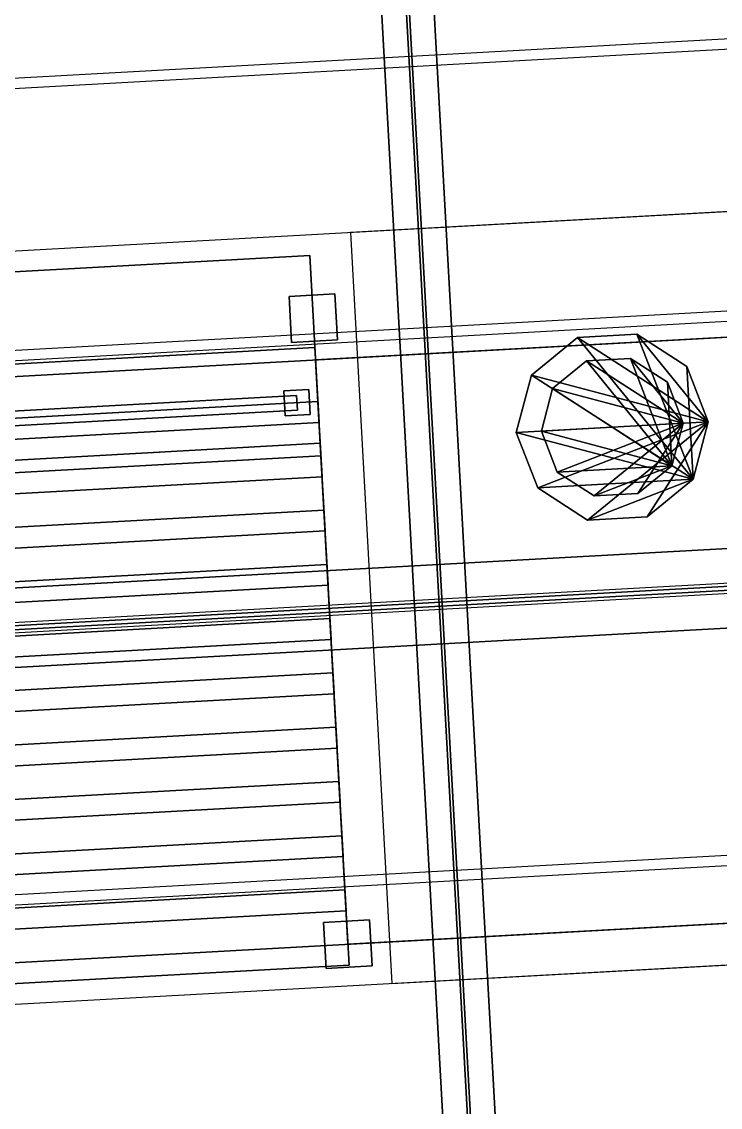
# Model space of a CAD drawing. Header units: millimetres. Extents: x -2005 to 6910, y -1718 to 7197.
# Drawn here: x 2315 to 3987, y 1584 to 4181 of the extents above; entities that cross this region are included whole.
import ezdxf

# ---------------------------------------------------------------- set-up
doc = ezdxf.new("R2010")
doc.units = ezdxf.units.MM
for name, color, linetype in [('embedded_beam_2', 7, 'Continuous'), ('embedded_beam_3', 7, 'Continuous'), ('embedded_beam_4', 7, 'Continuous'), ('embedded_beam_5', 7, 'Continuous'), ('embedded_beam_6', 7, 'Continuous'), ('exposed_roof_member', 7, 'Continuous'), ('fourth_floor_steel_deck', 7, 'Continuous'), ('hatch_ladder', 7, 'Continuous'), ('open_roof_hatch', 7, 'Continuous'), ('primary_fourth_floor_floor_EW', 7, 'Continuous'), ('roof_slab', 7, 'Continuous'), ('service_pipe', 7, 'Continuous'), ('service_pipe_flanges', 7, 'Continuous'), ('timber_access_frame', 7, 'Continuous'), ('timber_landing', 7, 'Continuous'), ('timber_stair_treads', 7, 'Continuous')]:
    doc.layers.add(name, color=color, linetype=linetype)

msp = doc.modelspace()

# ---------------------------------------------------------------- linework, layer by layer
at = {"layer": 'embedded_beam_2'}
msp.add_3dface([(-71.1, 1286, 24820), (5121, 1573.1, 24820), (5119.6, 1597.1, 24820), (-72.4, 1310, 24820)], dxfattribs=at)
at = {"layer": 'embedded_beam_3'}
msp.add_3dface([(-107, 1935, 24820), (5085.1, 2222.1, 24820), (5083.8, 2246.1, 24820), (-108.3, 1959, 24820)], dxfattribs=at)
at = {"layer": 'embedded_beam_4'}
msp.add_3dface([(-142.9, 2584.1, 24820), (5049.2, 2871.1, 24820), (5047.9, 2895.1, 24820), (-144.2, 2608, 24820)], dxfattribs=at)
at = {"layer": 'embedded_beam_5'}
msp.add_3dface([(-178.8, 3233.1, 24820), (5013.3, 3520.1, 24820), (5012, 3544.1, 24820), (-180.1, 3257, 24820)], dxfattribs=at)
at = {"layer": 'embedded_beam_6'}
msp.add_3dface([(-214.6, 3882.1, 24820), (4977.4, 4169.1, 24820), (4976.1, 4193.1, 24820), (-216, 3906, 24820)], dxfattribs=at)
at = {"layer": 'exposed_roof_member'}
for points in [[(3399, 187.9, 24682), (3523.8, 194.8, 24682), (3236.7, 5386.9, 24682), (3111.9, 5380, 24682)], [(3523.8, 194.8, 24673), (3399, 187.9, 24673), (3111.9, 5380, 24673), (3236.7, 5386.9, 24673)], [(3399, 187.9, 24825), (3523.8, 194.8, 24825), (3236.7, 5386.9, 24825), (3111.9, 5380, 24825)], [(3523.8, 194.8, 24816), (3399, 187.9, 24816), (3111.9, 5380, 24816), (3236.7, 5386.9, 24816)], [(3399, 187.9, 24673), (3399, 187.9, 24682), (3111.9, 5380, 24682), (3111.9, 5380, 24673)], [(3399, 187.9, 24816), (3399, 187.9, 24825), (3111.9, 5380, 24825), (3111.9, 5380, 24816)], [(3457.9, 191.2, 24816), (3464.9, 191.6, 24816), (3177.8, 5383.6, 24816), (3170.8, 5383.3, 24816)], [(3464.9, 191.6, 24682), (3457.9, 191.2, 24682), (3170.8, 5383.3, 24682), (3177.8, 5383.6, 24682)], [(3457.9, 191.2, 24682), (3457.9, 191.2, 24816), (3170.8, 5383.3, 24816), (3170.8, 5383.3, 24682)], [(3464.9, 191.6, 24816), (3464.9, 191.6, 24682), (3177.8, 5383.6, 24682), (3177.8, 5383.6, 24816)], [(3523.8, 194.8, 24682), (3523.8, 194.8, 24673), (3236.7, 5386.9, 24673), (3236.7, 5386.9, 24682)], [(3523.8, 194.8, 24825), (3523.8, 194.8, 24816), (3236.7, 5386.9, 24816), (3236.7, 5386.9, 24825)]]:
    msp.add_3dface(points, dxfattribs=at)
at = {"layer": 'fourth_floor_steel_deck'}
for points in [[(-193.2, 3494.7, 20725), (4998.8, 3781.7, 20725), (4905, 5479.1, 20725), (-287.1, 5192.1, 20725)], [(3201.1, 1879.6, 20725), (5098.2, 1984.5, 20725), (4998.8, 3781.7, 20725), (3101.7, 3676.8, 20725)], [(0, 0, 20725), (5192.1, 287.1, 20725), (5098.2, 1984.5, 20725), (-93.9, 1697.4, 20725)]]:
    msp.add_3dface(points, dxfattribs=at)
at = {"layer": 'hatch_ladder'}
for points in [[(2945.8, 3237.6, 22575), (2942.4, 3297.5, 22575), (3002.4, 3300.8, 22575), (3005.7, 3240.9, 22575)], [(2945.8, 3237.6, 25000), (3005.7, 3240.9, 25000), (3002.4, 3300.8, 25000), (2942.4, 3297.5, 25000)], [(3002.4, 3300.8, 22575), (2942.4, 3297.5, 22575), (2942.4, 3297.5, 25000), (3002.4, 3300.8, 25000)], [(3005.7, 3240.9, 22575), (3002.4, 3300.8, 22575), (3002.4, 3300.8, 25000), (3005.7, 3240.9, 25000)], [(1944.7, 3229.8, 22742.5), (1946.6, 3194.8, 22742.5), (2975, 3251.7, 22742.5), (2973.1, 3286.6, 22742.5)], [(1946.6, 3194.8, 22707.5), (1944.7, 3229.8, 22707.5), (2973.1, 3286.6, 22707.5), (2975, 3251.7, 22707.5)], [(1944.7, 3229.8, 22707.5), (1944.7, 3229.8, 22742.5), (2973.1, 3286.6, 22742.5), (2973.1, 3286.6, 22707.5)], [(1944.7, 3229.8, 23022.5), (1946.6, 3194.8, 23022.5), (2975, 3251.7, 23022.5), (2973.1, 3286.6, 23022.5)], [(1946.6, 3194.8, 22987.5), (1944.7, 3229.8, 22987.5), (2973.1, 3286.6, 22987.5), (2975, 3251.7, 22987.5)], [(1944.7, 3229.8, 22987.5), (1944.7, 3229.8, 23022.5), (2973.1, 3286.6, 23022.5), (2973.1, 3286.6, 22987.5)], [(1944.7, 3229.8, 23302.5), (1946.6, 3194.8, 23302.5), (2975, 3251.7, 23302.5), (2973.1, 3286.6, 23302.5)], [(1946.6, 3194.8, 23267.5), (1944.7, 3229.8, 23267.5), (2973.1, 3286.6, 23267.5), (2975, 3251.7, 23267.5)], [(1944.7, 3229.8, 23267.5), (1944.7, 3229.8, 23302.5), (2973.1, 3286.6, 23302.5), (2973.1, 3286.6, 23267.5)], [(1944.7, 3229.8, 23582.5), (1946.6, 3194.8, 23582.5), (2975, 3251.7, 23582.5), (2973.1, 3286.6, 23582.5)], [(1946.6, 3194.8, 23547.5), (1944.7, 3229.8, 23547.5), (2973.1, 3286.6, 23547.5), (2975, 3251.7, 23547.5)], [(1944.7, 3229.8, 23547.5), (1944.7, 3229.8, 23582.5), (2973.1, 3286.6, 23582.5), (2973.1, 3286.6, 23547.5)], [(1944.7, 3229.8, 23862.5), (1946.6, 3194.8, 23862.5), (2975, 3251.7, 23862.5), (2973.1, 3286.6, 23862.5)], [(1946.6, 3194.8, 23827.5), (1944.7, 3229.8, 23827.5), (2973.1, 3286.6, 23827.5), (2975, 3251.7, 23827.5)], [(1944.7, 3229.8, 23827.5), (1944.7, 3229.8, 23862.5), (2973.1, 3286.6, 23862.5), (2973.1, 3286.6, 23827.5)], [(1944.7, 3229.8, 24142.5), (1946.6, 3194.8, 24142.5), (2975, 3251.7, 24142.5), (2973.1, 3286.6, 24142.5)], [(1946.6, 3194.8, 24107.5), (1944.7, 3229.8, 24107.5), (2973.1, 3286.6, 24107.5), (2975, 3251.7, 24107.5)], [(1944.7, 3229.8, 24107.5), (1944.7, 3229.8, 24142.5), (2973.1, 3286.6, 24142.5), (2973.1, 3286.6, 24107.5)], [(1944.7, 3229.8, 24422.5), (1946.6, 3194.8, 24422.5), (2975, 3251.7, 24422.5), (2973.1, 3286.6, 24422.5)], [(1946.6, 3194.8, 24387.5), (1944.7, 3229.8, 24387.5), (2973.1, 3286.6, 24387.5), (2975, 3251.7, 24387.5)], [(1944.7, 3229.8, 24387.5), (1944.7, 3229.8, 24422.5), (2973.1, 3286.6, 24422.5), (2973.1, 3286.6, 24387.5)], [(1944.7, 3229.8, 24702.5), (1946.6, 3194.8, 24702.5), (2975, 3251.7, 24702.5), (2973.1, 3286.6, 24702.5)], [(1946.6, 3194.8, 24667.5), (1944.7, 3229.8, 24667.5), (2973.1, 3286.6, 24667.5), (2975, 3251.7, 24667.5)], [(1944.7, 3229.8, 24667.5), (1944.7, 3229.8, 24702.5), (2973.1, 3286.6, 24702.5), (2973.1, 3286.6, 24667.5)], [(1944.7, 3229.8, 24982.5), (1946.6, 3194.8, 24982.5), (2975, 3251.7, 24982.5), (2973.1, 3286.6, 24982.5)], [(1946.6, 3194.8, 24947.5), (1944.7, 3229.8, 24947.5), (2973.1, 3286.6, 24947.5), (2975, 3251.7, 24947.5)], [(1944.7, 3229.8, 24947.5), (1944.7, 3229.8, 24982.5), (2973.1, 3286.6, 24982.5), (2973.1, 3286.6, 24947.5)], [(2942.4, 3297.5, 22575), (2945.8, 3237.6, 22575), (2945.8, 3237.6, 25000), (2942.4, 3297.5, 25000)], [(2973.1, 3286.6, 22742.5), (2975, 3251.7, 22742.5), (2975, 3251.7, 22707.5), (2973.1, 3286.6, 22707.5)], [(2973.1, 3286.6, 23022.5), (2975, 3251.7, 23022.5), (2975, 3251.7, 22987.5), (2973.1, 3286.6, 22987.5)], [(2973.1, 3286.6, 23302.5), (2975, 3251.7, 23302.5), (2975, 3251.7, 23267.5), (2973.1, 3286.6, 23267.5)], [(2973.1, 3286.6, 23582.5), (2975, 3251.7, 23582.5), (2975, 3251.7, 23547.5), (2973.1, 3286.6, 23547.5)], [(2973.1, 3286.6, 23862.5), (2975, 3251.7, 23862.5), (2975, 3251.7, 23827.5), (2973.1, 3286.6, 23827.5)], [(2973.1, 3286.6, 24142.5), (2975, 3251.7, 24142.5), (2975, 3251.7, 24107.5), (2973.1, 3286.6, 24107.5)], [(2973.1, 3286.6, 24422.5), (2975, 3251.7, 24422.5), (2975, 3251.7, 24387.5), (2973.1, 3286.6, 24387.5)], [(2973.1, 3286.6, 24702.5), (2975, 3251.7, 24702.5), (2975, 3251.7, 24667.5), (2973.1, 3286.6, 24667.5)], [(2973.1, 3286.6, 24982.5), (2975, 3251.7, 24982.5), (2975, 3251.7, 24947.5), (2973.1, 3286.6, 24947.5)], [(1946.6, 3194.8, 22742.5), (1946.6, 3194.8, 22707.5), (2975, 3251.7, 22707.5), (2975, 3251.7, 22742.5)], [(1946.6, 3194.8, 23022.5), (1946.6, 3194.8, 22987.5), (2975, 3251.7, 22987.5), (2975, 3251.7, 23022.5)], [(1946.6, 3194.8, 23302.5), (1946.6, 3194.8, 23267.5), (2975, 3251.7, 23267.5), (2975, 3251.7, 23302.5)], [(1946.6, 3194.8, 23582.5), (1946.6, 3194.8, 23547.5), (2975, 3251.7, 23547.5), (2975, 3251.7, 23582.5)], [(1946.6, 3194.8, 23862.5), (1946.6, 3194.8, 23827.5), (2975, 3251.7, 23827.5), (2975, 3251.7, 23862.5)], [(1946.6, 3194.8, 24142.5), (1946.6, 3194.8, 24107.5), (2975, 3251.7, 24107.5), (2975, 3251.7, 24142.5)], [(1946.6, 3194.8, 24422.5), (1946.6, 3194.8, 24387.5), (2975, 3251.7, 24387.5), (2975, 3251.7, 24422.5)], [(1946.6, 3194.8, 24702.5), (1946.6, 3194.8, 24667.5), (2975, 3251.7, 24667.5), (2975, 3251.7, 24702.5)], [(1946.6, 3194.8, 24982.5), (1946.6, 3194.8, 24947.5), (2975, 3251.7, 24947.5), (2975, 3251.7, 24982.5)], [(2945.8, 3237.6, 22575), (3005.7, 3240.9, 22575), (3005.7, 3240.9, 25000), (2945.8, 3237.6, 25000)]]:
    msp.add_3dface(points, dxfattribs=at)
at = {"layer": 'open_roof_hatch'}
msp.add_3dface([(2097.3, 1918.7, 25030), (3095.7, 1973.9, 25030), (3029.5, 3172.1, 26200), (2031, 3116.9, 26200)], dxfattribs=at)
at = {"layer": 'primary_fourth_floor_floor_EW'}
for points in [[(-148.8, 2690.9, 20235), (-138.3, 2501.2, 20235), (5053.8, 2788.3, 20235), (5043.3, 2978, 20235)], [(-138.3, 2501.2, 20215), (-148.8, 2690.9, 20215), (5043.3, 2978, 20215), (5053.8, 2788.3, 20215)], [(-148.8, 2690.9, 20215), (-148.8, 2690.9, 20235), (5043.3, 2978, 20235), (5043.3, 2978, 20215)], [(-148.8, 2690.9, 20725), (-138.3, 2501.2, 20725), (5053.8, 2788.3, 20725), (5043.3, 2978, 20725)], [(-138.3, 2501.2, 20705), (-148.8, 2690.9, 20705), (5043.3, 2978, 20705), (5053.8, 2788.3, 20705)], [(-148.8, 2690.9, 20705), (-148.8, 2690.9, 20725), (5043.3, 2978, 20725), (5043.3, 2978, 20705)], [(-143.8, 2601, 20705), (-143.3, 2591, 20705), (5048.8, 2878.1, 20705), (5048.3, 2888.1, 20705)], [(-143.3, 2591, 20235), (-143.8, 2601, 20235), (5048.3, 2888.1, 20235), (5048.8, 2878.1, 20235)], [(-143.8, 2601, 20235), (-143.8, 2601, 20705), (5048.3, 2888.1, 20705), (5048.3, 2888.1, 20235)], [(-143.3, 2591, 20705), (-143.3, 2591, 20235), (5048.8, 2878.1, 20235), (5048.8, 2878.1, 20705)], [(-138.3, 2501.2, 20235), (-138.3, 2501.2, 20215), (5053.8, 2788.3, 20215), (5053.8, 2788.3, 20235)], [(-138.3, 2501.2, 20725), (-138.3, 2501.2, 20705), (5053.8, 2788.3, 20705), (5053.8, 2788.3, 20725)]]:
    msp.add_3dface(points, dxfattribs=at)
at = {"layer": 'roof_slab'}
for points in [[(-176.7, 3195.1, 24825), (-287.1, 5192.1, 24825), (4905, 5479.1, 24825), (5015.4, 3482.2, 24825)], [(-176.7, 3195.1, 25000), (5015.4, 3482.2, 25000), (4905, 5479.1, 25000), (-287.1, 5192.1, 25000)], [(-176.7, 3195.1, 24825), (5015.4, 3482.2, 24825), (5015.4, 3482.2, 25000), (-176.7, 3195.1, 25000)], [(3095.7, 1973.9, 24825), (3018.5, 3371.8, 24825), (5015.4, 3482.2, 24825), (5092.7, 2084.3, 24825)], [(3095.7, 1973.9, 25000), (5092.7, 2084.3, 25000), (5015.4, 3482.2, 25000), (3018.5, 3371.8, 25000)], [(5015.4, 3482.2, 24825), (3018.5, 3371.8, 24825), (3018.5, 3371.8, 25000), (5015.4, 3482.2, 25000)], [(3018.5, 3371.8, 24825), (3095.7, 1973.9, 24825), (3095.7, 1973.9, 25000), (3018.5, 3371.8, 25000)], [(0, 0, 24825), (-99.4, 1797.3, 24825), (5092.7, 2084.3, 24825), (5192.1, 287.1, 24825)], [(0, 0, 25000), (5192.1, 287.1, 25000), (5092.7, 2084.3, 25000), (-99.4, 1797.3, 25000)], [(5092.7, 2084.3, 24825), (-99.4, 1797.3, 24825), (-99.4, 1797.3, 25000), (5092.7, 2084.3, 25000)], [(3095.7, 1973.9, 24825), (5092.7, 2084.3, 24825), (5092.7, 2084.3, 25000), (3095.7, 1973.9, 25000)]]:
    msp.add_3dface(points, dxfattribs=at)
at = {"layer": 'service_pipe'}
for points in [[(3871.3, 3118.6, 20725), (3585.6, 3302.9, 20725), (3667.1, 3369.3, 20725)], [(3898.2, 3220.1, 24825), (3667.1, 3369.3, 24825), (3585.6, 3302.9, 24825)], [(3667.1, 3369.3, 20725), (3585.6, 3302.9, 20725), (3585.6, 3302.9, 24825), (3667.1, 3369.3, 24825)], [(3871.3, 3118.6, 20725), (3667.1, 3369.3, 20725), (3772, 3375.1, 20725)], [(3898.2, 3220.1, 24825), (3772, 3375.1, 24825), (3667.1, 3369.3, 24825)], [(3772, 3375.1, 20725), (3667.1, 3369.3, 20725), (3667.1, 3369.3, 24825), (3772, 3375.1, 24825)], [(3871.3, 3118.6, 20725), (3772, 3375.1, 20725), (3860.2, 3318.1, 20725)], [(3898.2, 3220.1, 24825), (3860.2, 3318.1, 24825), (3772, 3375.1, 24825)], [(3860.2, 3318.1, 20725), (3772, 3375.1, 20725), (3772, 3375.1, 24825), (3860.2, 3318.1, 24825)], [(3871.3, 3118.6, 20725), (3558.7, 3201.3, 20725), (3585.6, 3302.9, 20725)], [(3898.2, 3220.1, 24825), (3585.6, 3302.9, 24825), (3558.7, 3201.3, 24825)], [(3585.6, 3302.9, 20725), (3558.7, 3201.3, 20725), (3558.7, 3201.3, 24825), (3585.6, 3302.9, 24825)], [(3871.3, 3118.6, 20725), (3860.2, 3318.1, 20725), (3898.2, 3220.1, 20725)], [(3898.2, 3220.1, 20725), (3860.2, 3318.1, 20725), (3860.2, 3318.1, 24825), (3898.2, 3220.1, 24825)], [(3898.2, 3220.1, 24825), (3558.7, 3201.3, 24825), (3596.6, 3103.4, 24825)], [(3871.3, 3118.6, 20725), (3596.6, 3103.4, 20725), (3558.7, 3201.3, 20725)], [(3558.7, 3201.3, 20725), (3596.6, 3103.4, 20725), (3596.6, 3103.4, 24825), (3558.7, 3201.3, 24825)], [(3898.2, 3220.1, 24825), (3596.6, 3103.4, 24825), (3684.9, 3046.4, 24825)], [(3898.2, 3220.1, 24825), (3684.9, 3046.4, 24825), (3789.8, 3052.2, 24825)], [(3898.2, 3220.1, 24825), (3789.8, 3052.2, 24825), (3871.3, 3118.6, 24825)], [(3871.3, 3118.6, 20725), (3898.2, 3220.1, 20725), (3898.2, 3220.1, 24825), (3871.3, 3118.6, 24825)], [(3871.3, 3118.6, 20725), (3684.9, 3046.4, 20725), (3596.6, 3103.4, 20725)], [(3871.3, 3118.6, 20725), (3789.8, 3052.2, 20725), (3684.9, 3046.4, 20725)], [(3789.8, 3052.2, 20725), (3871.3, 3118.6, 20725), (3871.3, 3118.6, 24825), (3789.8, 3052.2, 24825)], [(3596.6, 3103.4, 20725), (3684.9, 3046.4, 20725), (3684.9, 3046.4, 24825), (3596.6, 3103.4, 24825)], [(3684.9, 3046.4, 20725), (3789.8, 3052.2, 20725), (3789.8, 3052.2, 24825), (3684.9, 3046.4, 24825)]]:
    msp.add_3dface(points, dxfattribs=at)
at = {"layer": 'service_pipe_flanges'}
for points in [[(3921.7, 3086, 21325), (3645.4, 3425.2, 21325), (3787.3, 3433.1, 21325)], [(3958.1, 3223.4, 21390), (3787.3, 3433.1, 21390), (3645.4, 3425.2, 21390)], [(3787.3, 3433.1, 21325), (3645.4, 3425.2, 21325), (3645.4, 3425.2, 21390), (3787.3, 3433.1, 21390)], [(3921.7, 3086, 23525), (3645.4, 3425.2, 23525), (3787.3, 3433.1, 23525)], [(3958.1, 3223.4, 23590), (3787.3, 3433.1, 23590), (3645.4, 3425.2, 23590)], [(3787.3, 3433.1, 23525), (3645.4, 3425.2, 23525), (3645.4, 3425.2, 23590), (3787.3, 3433.1, 23590)], [(3921.7, 3086, 21325), (3787.3, 3433.1, 21325), (3906.8, 3356, 21325)], [(3958.1, 3223.4, 21390), (3906.8, 3356, 21390), (3787.3, 3433.1, 21390)], [(3906.8, 3356, 21325), (3787.3, 3433.1, 21325), (3787.3, 3433.1, 21390), (3906.8, 3356, 21390)], [(3921.7, 3086, 23525), (3787.3, 3433.1, 23525), (3906.8, 3356, 23525)], [(3958.1, 3223.4, 23590), (3906.8, 3356, 23590), (3787.3, 3433.1, 23590)], [(3906.8, 3356, 23525), (3787.3, 3433.1, 23525), (3787.3, 3433.1, 23590), (3906.8, 3356, 23590)], [(3921.7, 3086, 21325), (3535.2, 3335.4, 21325), (3645.4, 3425.2, 21325)], [(3958.1, 3223.4, 21390), (3645.4, 3425.2, 21390), (3535.2, 3335.4, 21390)], [(3645.4, 3425.2, 21325), (3535.2, 3335.4, 21325), (3535.2, 3335.4, 21390), (3645.4, 3425.2, 21390)], [(3921.7, 3086, 23525), (3535.2, 3335.4, 23525), (3645.4, 3425.2, 23525)], [(3958.1, 3223.4, 23590), (3645.4, 3425.2, 23590), (3535.2, 3335.4, 23590)], [(3645.4, 3425.2, 23525), (3535.2, 3335.4, 23525), (3535.2, 3335.4, 23590), (3645.4, 3425.2, 23590)], [(3921.7, 3086, 21325), (3906.8, 3356, 21325), (3958.1, 3223.4, 21325)], [(3958.1, 3223.4, 21325), (3906.8, 3356, 21325), (3906.8, 3356, 21390), (3958.1, 3223.4, 21390)], [(3921.7, 3086, 23525), (3906.8, 3356, 23525), (3958.1, 3223.4, 23525)], [(3958.1, 3223.4, 23525), (3906.8, 3356, 23525), (3906.8, 3356, 23590), (3958.1, 3223.4, 23590)], [(3921.7, 3086, 21325), (3498.8, 3198, 21325), (3535.2, 3335.4, 21325)], [(3958.1, 3223.4, 21390), (3535.2, 3335.4, 21390), (3498.8, 3198, 21390)], [(3535.2, 3335.4, 21325), (3498.8, 3198, 21325), (3498.8, 3198, 21390), (3535.2, 3335.4, 21390)], [(3921.7, 3086, 23525), (3498.8, 3198, 23525), (3535.2, 3335.4, 23525)], [(3958.1, 3223.4, 23590), (3535.2, 3335.4, 23590), (3498.8, 3198, 23590)], [(3535.2, 3335.4, 23525), (3498.8, 3198, 23525), (3498.8, 3198, 23590), (3535.2, 3335.4, 23590)], [(3958.1, 3223.4, 21390), (3498.8, 3198, 21390), (3550.1, 3065.5, 21390)], [(3958.1, 3223.4, 23590), (3498.8, 3198, 23590), (3550.1, 3065.5, 23590)], [(3958.1, 3223.4, 21390), (3550.1, 3065.5, 21390), (3669.5, 2988.4, 21390)], [(3958.1, 3223.4, 23590), (3550.1, 3065.5, 23590), (3669.5, 2988.4, 23590)], [(3958.1, 3223.4, 21390), (3669.5, 2988.4, 21390), (3811.5, 2996.2, 21390)], [(3958.1, 3223.4, 23590), (3669.5, 2988.4, 23590), (3811.5, 2996.2, 23590)], [(3958.1, 3223.4, 21390), (3811.5, 2996.2, 21390), (3921.7, 3086, 21390)], [(3958.1, 3223.4, 23590), (3811.5, 2996.2, 23590), (3921.7, 3086, 23590)], [(3921.7, 3086, 21325), (3958.1, 3223.4, 21325), (3958.1, 3223.4, 21390), (3921.7, 3086, 21390)], [(3921.7, 3086, 23525), (3958.1, 3223.4, 23525), (3958.1, 3223.4, 23590), (3921.7, 3086, 23590)], [(3921.7, 3086, 21325), (3550.1, 3065.5, 21325), (3498.8, 3198, 21325)], [(3498.8, 3198, 21325), (3550.1, 3065.5, 21325), (3550.1, 3065.5, 21390), (3498.8, 3198, 21390)], [(3921.7, 3086, 23525), (3550.1, 3065.5, 23525), (3498.8, 3198, 23525)], [(3498.8, 3198, 23525), (3550.1, 3065.5, 23525), (3550.1, 3065.5, 23590), (3498.8, 3198, 23590)], [(3921.7, 3086, 21325), (3669.5, 2988.4, 21325), (3550.1, 3065.5, 21325)], [(3921.7, 3086, 23525), (3669.5, 2988.4, 23525), (3550.1, 3065.5, 23525)], [(3550.1, 3065.5, 21325), (3669.5, 2988.4, 21325), (3669.5, 2988.4, 21390), (3550.1, 3065.5, 21390)], [(3550.1, 3065.5, 23525), (3669.5, 2988.4, 23525), (3669.5, 2988.4, 23590), (3550.1, 3065.5, 23590)], [(3921.7, 3086, 21325), (3811.5, 2996.2, 21325), (3669.5, 2988.4, 21325)], [(3921.7, 3086, 23525), (3811.5, 2996.2, 23525), (3669.5, 2988.4, 23525)], [(3811.5, 2996.2, 21325), (3921.7, 3086, 21325), (3921.7, 3086, 21390), (3811.5, 2996.2, 21390)], [(3811.5, 2996.2, 23525), (3921.7, 3086, 23525), (3921.7, 3086, 23590), (3811.5, 2996.2, 23590)], [(3669.5, 2988.4, 21325), (3811.5, 2996.2, 21325), (3811.5, 2996.2, 21390), (3669.5, 2988.4, 21390)], [(3669.5, 2988.4, 23525), (3811.5, 2996.2, 23525), (3811.5, 2996.2, 23590), (3669.5, 2988.4, 23590)]]:
    msp.add_3dface(points, dxfattribs=at)
at = {"layer": 'timber_access_frame'}
for points in [[(2961.1, 3413.7, 20725), (2955, 3523.5, 20725), (3064.8, 3529.6, 20725), (3070.9, 3419.8, 20725)], [(2961.1, 3413.7, 22625), (3070.9, 3419.8, 22625), (3064.8, 3529.6, 22625), (2955, 3523.5, 22625)], [(3064.8, 3529.6, 20725), (2955, 3523.5, 20725), (2955, 3523.5, 22625), (3064.8, 3529.6, 22625)], [(2955, 3523.5, 20725), (2961.1, 3413.7, 20725), (2961.1, 3413.7, 22625), (2955, 3523.5, 22625)], [(3070.9, 3419.8, 20725), (3064.8, 3529.6, 20725), (3064.8, 3529.6, 22625), (3070.9, 3419.8, 22625)], [(2961.1, 3413.7, 20725), (3070.9, 3419.8, 20725), (3070.9, 3419.8, 22625), (2961.1, 3413.7, 22625)], [(3043.9, 1916, 20725), (3037.8, 2025.8, 20725), (3147.6, 2031.9, 20725), (3153.7, 1922, 20725)], [(3043.9, 1916, 22625), (3153.7, 1922, 22625), (3147.6, 2031.9, 22625), (3037.8, 2025.8, 22625)], [(3147.6, 2031.9, 20725), (3037.8, 2025.8, 20725), (3037.8, 2025.8, 22625), (3147.6, 2031.9, 22625)], [(3037.8, 2025.8, 20725), (3043.9, 1916, 20725), (3043.9, 1916, 22625), (3037.8, 2025.8, 22625)], [(3153.7, 1922, 20725), (3147.6, 2031.9, 20725), (3147.6, 2031.9, 22625), (3153.7, 1922, 22625)], [(3043.9, 1916, 20725), (3153.7, 1922, 20725), (3153.7, 1922, 22625), (3043.9, 1916, 22625)]]:
    msp.add_3dface(points, dxfattribs=at)
at = {"layer": 'timber_landing'}
for points in [[(1931.2, 3111.4, 22575), (1906.3, 3560.7, 22575), (3004.7, 3621.4, 22575), (3029.5, 3172.1, 22575)], [(1931.2, 3111.4, 22675), (3029.5, 3172.1, 22675), (3004.7, 3621.4, 22675), (1906.3, 3560.7, 22675)], [(3004.7, 3621.4, 22575), (1906.3, 3560.7, 22575), (1906.3, 3560.7, 22675), (3004.7, 3621.4, 22675)], [(3029.5, 3172.1, 22575), (3004.7, 3621.4, 22575), (3004.7, 3621.4, 22675), (3029.5, 3172.1, 22675)], [(1931.2, 3111.4, 22575), (3029.5, 3172.1, 22575), (3029.5, 3172.1, 22675), (1931.2, 3111.4, 22675)]]:
    msp.add_3dface(points, dxfattribs=at)
at = {"layer": 'timber_stair_treads'}
for points in [[(1928.4, 3161.3, 22475), (1918.5, 3341, 22475), (3016.8, 3401.7, 22475), (3026.7, 3222, 22475)], [(1928.4, 3161.3, 22530), (3026.7, 3222, 22530), (3016.8, 3401.7, 22530), (1918.5, 3341, 22530)], [(3016.8, 3401.7, 22475), (1918.5, 3341, 22475), (1918.5, 3341, 22530), (3016.8, 3401.7, 22530)], [(3026.7, 3222, 22475), (3016.8, 3401.7, 22475), (3016.8, 3401.7, 22530), (3026.7, 3222, 22530)], [(1935.6, 3031.5, 22300), (1925.7, 3211.2, 22300), (3024, 3271.9, 22300), (3033.9, 3092.2, 22300)], [(1935.6, 3031.5, 22355), (3033.9, 3092.2, 22355), (3024, 3271.9, 22355), (1925.7, 3211.2, 22355)], [(3024, 3271.9, 22300), (1925.7, 3211.2, 22300), (1925.7, 3211.2, 22355), (3024, 3271.9, 22355)], [(3033.9, 3092.2, 22300), (3024, 3271.9, 22300), (3024, 3271.9, 22355), (3033.9, 3092.2, 22355)], [(1928.4, 3161.3, 22475), (3026.7, 3222, 22475), (3026.7, 3222, 22530), (1928.4, 3161.3, 22530)], [(1942.8, 2901.7, 22125), (1932.8, 3081.4, 22125), (3031.2, 3142.1, 22125), (3041.1, 2962.4, 22125)], [(1942.8, 2901.7, 22180), (3041.1, 2962.4, 22180), (3031.2, 3142.1, 22180), (1932.8, 3081.4, 22180)], [(3031.2, 3142.1, 22125), (1932.8, 3081.4, 22125), (1932.8, 3081.4, 22180), (3031.2, 3142.1, 22180)], [(3041.1, 2962.4, 22125), (3031.2, 3142.1, 22125), (3031.2, 3142.1, 22180), (3041.1, 2962.4, 22180)], [(1935.6, 3031.5, 22300), (3033.9, 3092.2, 22300), (3033.9, 3092.2, 22355), (1935.6, 3031.5, 22355)], [(1949.9, 2771.9, 21950), (1940, 2951.6, 21950), (3038.3, 3012.3, 21950), (3048.3, 2832.6, 21950)], [(1949.9, 2771.9, 22005), (3048.3, 2832.6, 22005), (3038.3, 3012.3, 22005), (1940, 2951.6, 22005)], [(3038.3, 3012.3, 21950), (1940, 2951.6, 21950), (1940, 2951.6, 22005), (3038.3, 3012.3, 22005)], [(3048.3, 2832.6, 21950), (3038.3, 3012.3, 21950), (3038.3, 3012.3, 22005), (3048.3, 2832.6, 22005)], [(1942.8, 2901.7, 22125), (3041.1, 2962.4, 22125), (3041.1, 2962.4, 22180), (1942.8, 2901.7, 22180)], [(1957.1, 2642.1, 21775), (1947.2, 2821.8, 21775), (3045.5, 2882.5, 21775), (3055.4, 2702.8, 21775)], [(1957.1, 2642.1, 21830), (3055.4, 2702.8, 21830), (3045.5, 2882.5, 21830), (1947.2, 2821.8, 21830)], [(3045.5, 2882.5, 21775), (1947.2, 2821.8, 21775), (1947.2, 2821.8, 21830), (3045.5, 2882.5, 21830)], [(3055.4, 2702.8, 21775), (3045.5, 2882.5, 21775), (3045.5, 2882.5, 21830), (3055.4, 2702.8, 21830)], [(1949.9, 2771.9, 21950), (3048.3, 2832.6, 21950), (3048.3, 2832.6, 22005), (1949.9, 2771.9, 22005)], [(1964.3, 2512.3, 21600), (1954.4, 2692, 21600), (3052.7, 2752.7, 21600), (3062.6, 2573, 21600)], [(1964.3, 2512.3, 21655), (3062.6, 2573, 21655), (3052.7, 2752.7, 21655), (1954.4, 2692, 21655)], [(3052.7, 2752.7, 21600), (1954.4, 2692, 21600), (1954.4, 2692, 21655), (3052.7, 2752.7, 21655)], [(3062.6, 2573, 21600), (3052.7, 2752.7, 21600), (3052.7, 2752.7, 21655), (3062.6, 2573, 21655)], [(1957.1, 2642.1, 21775), (3055.4, 2702.8, 21775), (3055.4, 2702.8, 21830), (1957.1, 2642.1, 21830)], [(1971.5, 2382.5, 21425), (1961.5, 2562.2, 21425), (3059.9, 2622.9, 21425), (3069.8, 2443.2, 21425)], [(1971.5, 2382.5, 21480), (3069.8, 2443.2, 21480), (3059.9, 2622.9, 21480), (1961.5, 2562.2, 21480)], [(3059.9, 2622.9, 21425), (1961.5, 2562.2, 21425), (1961.5, 2562.2, 21480), (3059.9, 2622.9, 21480)], [(3069.8, 2443.2, 21425), (3059.9, 2622.9, 21425), (3059.9, 2622.9, 21480), (3069.8, 2443.2, 21480)], [(1964.3, 2512.3, 21600), (3062.6, 2573, 21600), (3062.6, 2573, 21655), (1964.3, 2512.3, 21655)], [(1978.7, 2252.7, 21250), (1968.7, 2432.4, 21250), (3067, 2493.1, 21250), (3077, 2313.4, 21250)], [(1978.7, 2252.7, 21305), (3077, 2313.4, 21305), (3067, 2493.1, 21305), (1968.7, 2432.4, 21305)], [(3067, 2493.1, 21250), (1968.7, 2432.4, 21250), (1968.7, 2432.4, 21305), (3067, 2493.1, 21305)], [(3077, 2313.4, 21250), (3067, 2493.1, 21250), (3067, 2493.1, 21305), (3077, 2313.4, 21305)], [(1971.5, 2382.5, 21425), (3069.8, 2443.2, 21425), (3069.8, 2443.2, 21480), (1971.5, 2382.5, 21480)], [(1985.8, 2122.9, 21075), (1975.9, 2302.6, 21075), (3074.2, 2363.3, 21075), (3084.2, 2183.6, 21075)], [(1985.8, 2122.9, 21130), (3084.2, 2183.6, 21130), (3074.2, 2363.3, 21130), (1975.9, 2302.6, 21130)], [(3074.2, 2363.3, 21075), (1975.9, 2302.6, 21075), (1975.9, 2302.6, 21130), (3074.2, 2363.3, 21130)], [(3084.2, 2183.6, 21075), (3074.2, 2363.3, 21075), (3074.2, 2363.3, 21130), (3084.2, 2183.6, 21130)], [(1978.7, 2252.7, 21250), (3077, 2313.4, 21250), (3077, 2313.4, 21305), (1978.7, 2252.7, 21305)], [(1993, 1993.1, 20900), (1983.1, 2172.8, 20900), (3081.4, 2233.5, 20900), (3091.3, 2053.8, 20900)], [(1993, 1993.1, 20955), (3091.3, 2053.8, 20955), (3081.4, 2233.5, 20955), (1983.1, 2172.8, 20955)], [(3081.4, 2233.5, 20900), (1983.1, 2172.8, 20900), (1983.1, 2172.8, 20955), (3081.4, 2233.5, 20955)], [(3091.3, 2053.8, 20900), (3081.4, 2233.5, 20900), (3081.4, 2233.5, 20955), (3091.3, 2053.8, 20955)], [(1985.8, 2122.9, 21075), (3084.2, 2183.6, 21075), (3084.2, 2183.6, 21130), (1985.8, 2122.9, 21130)], [(2000.2, 1863.3, 20725), (1990.2, 2043, 20725), (3088.6, 2103.7, 20725), (3098.5, 1924, 20725)], [(2000.2, 1863.3, 20780), (3098.5, 1924, 20780), (3088.6, 2103.7, 20780), (1990.2, 2043, 20780)], [(3088.6, 2103.7, 20725), (1990.2, 2043, 20725), (1990.2, 2043, 20780), (3088.6, 2103.7, 20780)], [(3098.5, 1924, 20725), (3088.6, 2103.7, 20725), (3088.6, 2103.7, 20780), (3098.5, 1924, 20780)], [(1993, 1993.1, 20900), (3091.3, 2053.8, 20900), (3091.3, 2053.8, 20955), (1993, 1993.1, 20955)], [(2000.2, 1863.3, 20725), (3098.5, 1924, 20725), (3098.5, 1924, 20780), (2000.2, 1863.3, 20780)]]:
    msp.add_3dface(points, dxfattribs=at)

doc.saveas('drawing.dxf')
